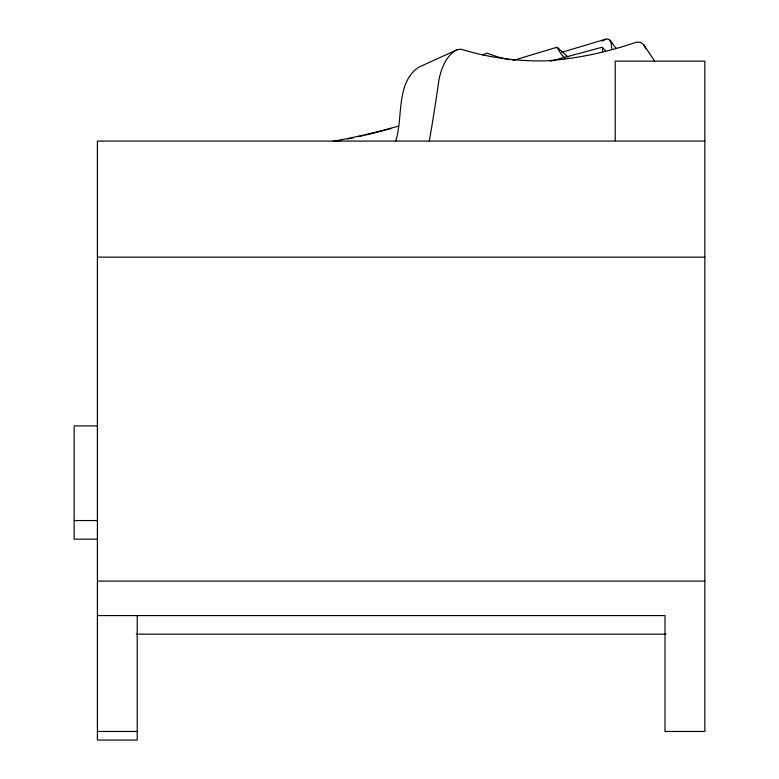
<?xml version="1.0" encoding="UTF-8"?>
<svg xmlns="http://www.w3.org/2000/svg" width="779" height="779" viewBox="0 0 779 779"><rect width="100%" height="100%" fill="white"/><g stroke="black" fill="none" stroke-linecap="round" stroke-linejoin="round"><path stroke-width="1.17" d="M602.508 52.534L602.556 47.753L601.622 47.373L550.441 61.181M395.713 140.999C403.395 117.619 395.528 83.071 418.664 67.247L456.961 49.768L461.178 49.223A1267.628 572.526 -73.6 0 0 545.378 60.859A1278.436 577.414 -73.6 0 0 636.531 42.163L640.572 42.378L643.853 44.9L654.428 60.801M482.571 54.968L487.079 53.04A1241.19 375.157 -74.1 0 0 504.792 58.717M556.148 47.753L557.306 47.373L568.193 57.101M456.961 49.768C446.094 55.436 441.43 68.231 438.986 79.546A1055.078 476.534 -73.6 0 1 429.268 141.379M512.981 60.48L556.819 47.276M561.747 52.31L605.867 39.145C611.34 37.85 612.8 46.029 616.462 48.395M704.839 141.077L97.394 141.077L97.394 740.05L137.231 740.05L137.231 615.576M97.394 257.148L704.839 257.148M97.258 425.918L74.161 425.918L74.161 431.615M74.161 520.557L97.394 520.557M97.394 539.165L74.161 539.165L74.161 432.462M97.394 581.095L704.839 581.095M97.394 615.576L665.013 615.576L665.013 731.462L704.839 731.462L704.839 61.142L615.215 61.142L615.215 140.512M136.267 634.174L665.967 634.174M97.394 731.462L137.231 731.462M602.264 47.373L605.575 50.83M643.853 44.9L645.762 48.668M609.655 40.109L611.203 43.566L611.788 48.96M391.37 128.418A1006.672 798.777 -75.1 0 1 365.088 135.118M362.985 135.604A1006.672 798.777 -75.1 0 1 358.233 136.685M353.491 137.737A1006.672 798.777 -75.1 0 1 347.561 139.003M341.621 140.22A1006.672 798.777 -75.1 0 1 335.671 141.379M398.546 126.091A998.308 762.407 -74.2 0 1 333.217 141.301M565.028 58.182A1218.765 141.301 -72.7 0 1 557.306 47.383M509.359 59.681A1241.19 375.157 -74.1 0 1 505.931 58.98M605.867 39.145A1247.617 377.094 -74.1 0 1 602.216 41.063"/></g></svg>
